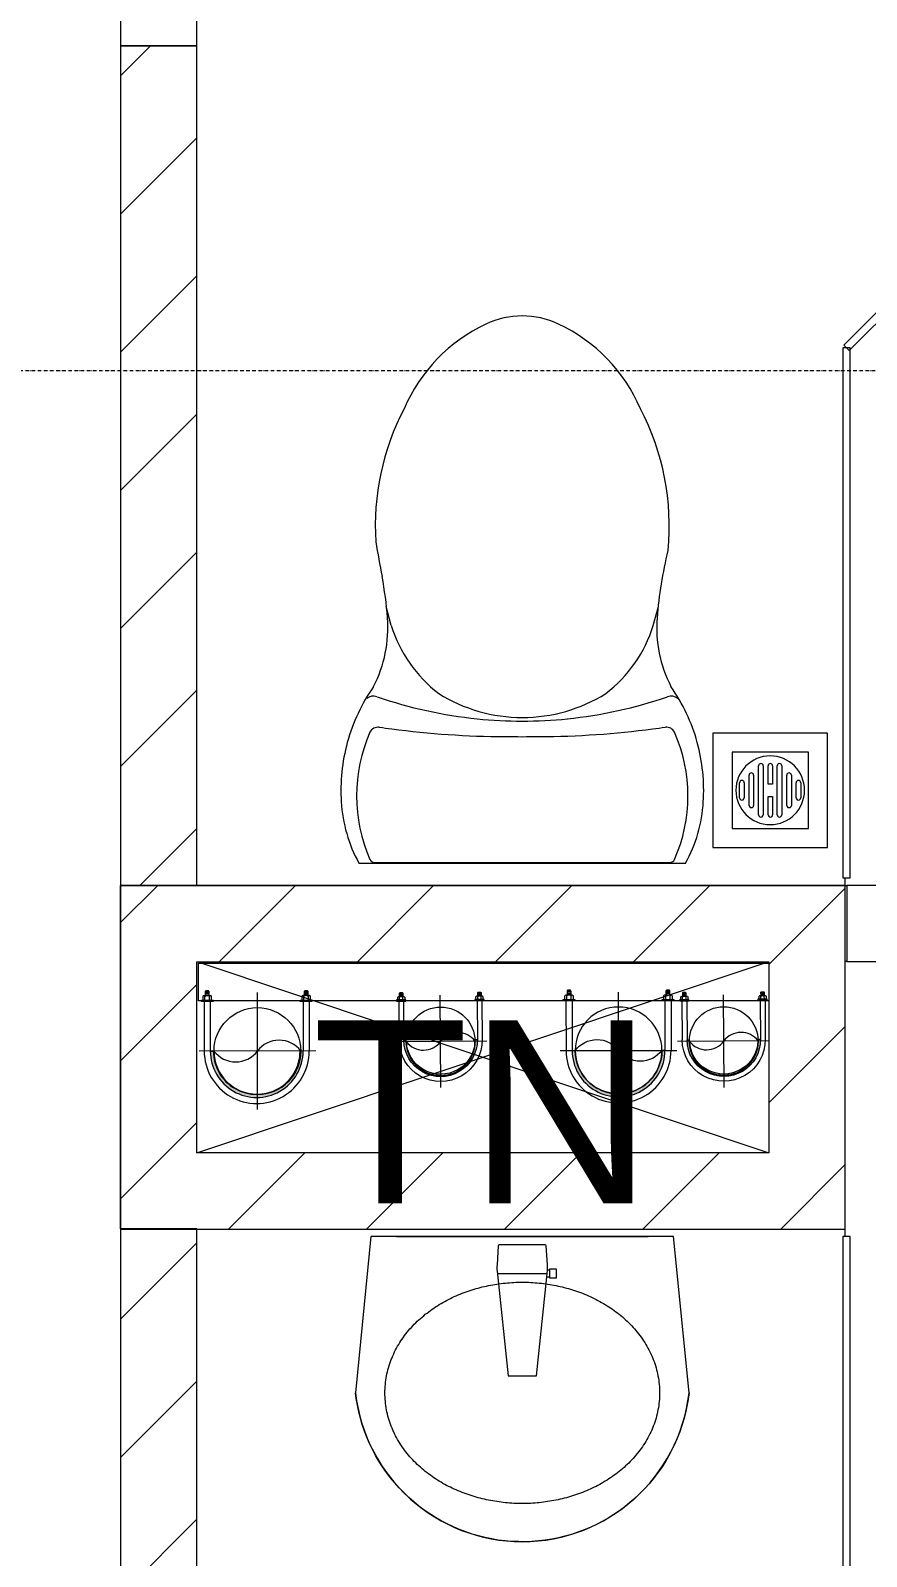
# Model space of a CAD drawing. Header units: millimetres. Extents: x 962 to 239635, y -15958 to 82755.
# Drawn here: x 125685 to 126781, y 30458 to 32457 of the extents above; entities that cross this region are included whole.
import ezdxf

# ---------------------------------------------------------------- set-up
doc = ezdxf.new("R2010")
doc.units = ezdxf.units.MM
doc.linetypes.add('Dash Dot 3_16_', pattern=[7.9375, 4.7625, -1.5875, 0, -1.5875])
doc.linetypes.add('IMPORT-CENTER _2_', pattern=[40.64, 25.4, -5.08, 5.08, -5.08])
for name, color, linetype, lineweight in [('0-1', 7, 'Continuous', 5), ('0-2', 250, 'Continuous', 9), ('A-ANNO-DIMS', 211, 'Continuous', 9), ('A-ANNO-DIMS-160', 211, 'Continuous', 9), ('A-DETL-GENF-1', 9, 'Continuous', 9), ('A-DOOR-1', 254, 'Continuous', 9), ('A-DOOR-2', 9, 'Continuous', 9), ('A-FLOR-2', 9, 'Continuous', 9), ('A-GLAZ-CURT-1', 254, 'Continuous', 9), ('A-GLAZ-CURT-2', 9, 'Continuous', 9), ('A-WALL-1', 253, 'Continuous', 18), ('A-WALL-3', 113, 'Continuous', 18), ('A-WALL-PATT-1', 10, 'Continuous', 9), ('A-WALL-PATT-2', 111, 'Continuous', 9), ('G-ANNO-SYMB-1', 111, 'Dash Dot 3_16_', 18), ('G-ANNO-TEXT-1', 7, 'Continuous', 9), ('G-IMPT', 8, 'Continuous', 9), ('G-IMPT-2', 8, 'IMPORT-CENTER _2_', 9), ('M-EQPM', 50, 'Continuous', 9), ('M-EQPM-1', 254, 'Continuous', 9), ('P-SANR-FIXT-1', 254, 'Continuous', 9)]:
    doc.layers.add(name, color=color, linetype=linetype, lineweight=lineweight)
doc.styles.add('Arial_10', font='arial_0.ttf', dxfattribs={"height": 240})
doc.styles.add('UTM Avo', font='UTM Avo.ttf', dxfattribs={"width": 0.9, "height": 400})
doc.dimstyles.new('1_Dim_chi_tiet_2_5_1', dxfattribs={"dimscale": 304.8, "dimtxt": 399.720379, "dimasz": 0.629921, "dimexe": 0.524934, "dimexo": 0.0625, "dimgap": 0.052493, "dimtad": 1, "dimdec": 0, "dimrnd": 5, "dimzin": 0, "dimdsep": 46, "dimtxsty": 'UTM Avo', "dimblk1": 'OBLIQUE', "dimblk2": 'OBLIQUE', "dimsah": 1, "dimcen": 0.09, "dimdle": 0.524934, "dimazin": 0, "dimtfac": 1, "dimtdec": 4, "dimtix": 1, "dimtmove": 0, "dimatfit": 3, "dimfxl": 1.049869, "dimfxlon": 1, "dimtvp": 1, "dimtolj": 1, "dimtzin": 0, "dimarcsym": 2})
pattern_1 = [(45, (0, 0), (-90.50967, 90.50967), [])]
pattern_2 = [(45, (61750.9, 0), (-90.50967, 90.50967), [])]

# ---------------------------------------------------------------- blocks, each defined once
blk = doc.blocks.new('DOOR_CW_01 CANH MO-PANEL KINH - DIG_02-800x2200-CỬA NHÔM KÍNH-V2-TKCS_MB TẦNG 2')
at = {"layer": 'A-DETL-GENF-1'}
for p, q in [((-347, 772), (-307, 772)), ((-347, 652), (-347, 772)), ((-307, 772), (-307, 652)), ((-349, 720.5), (-388, 720.5)), ((-349, 731.8), (-347, 731.8)), ((-349, 692.2), (-349, 731.8)), ((-347, 692.2), (-347, 731.8)), ((-307, 692.2), (-307, 731.8)), ((-305, 731.8), (-307, 731.8)), ((-305, 692.2), (-305, 731.8)), ((-305, 720.5), (-266, 720.5)), ((-392, 637), (-392, 716.5)), ((-349, 703.5), (-380, 703.5)), ((-305, 703.5), (-274, 703.5)), ((-262, 637), (-262, 716.5)), ((-384, 699.5), (-384, 637)), ((-347, 692.2), (-349, 692.2)), ((-307, 692.2), (-305, 692.2)), ((-270, 699.5), (-270, 637)), ((-307, 652), (-347, 652)), ((-313, 652), (-341, 652)), ((-341, 652), (-341, 638)), ((-313, 638), (-313, 652)), ((-347, 638), (-341, 638)), ((-347, 638), (-347, 196)), ((-307, 638), (-313, 638)), ((-307, 196), (-307, 638)), ((-383.9, 611.2), (-377.3, 615.8)), ((-270.1, 611.2), (-276.7, 615.8)), ((-347, 196), (-341, 196)), ((-307, 182), (-347, 182)), ((-347, 182), (-347, 62)), ((-341, 196), (-341, 182)), ((-341, 182), (-313, 182)), ((-307, 196), (-313, 196)), ((-313, 182), (-313, 196)), ((-307, 62), (-307, 182)), ((-347, 62), (-307, 62))]:
    blk.add_line(p, q, dxfattribs=at)
blk.add_circle((-357, 60), 10, dxfattribs=at)
for centre, radius, start, end in [((-357, 60), 714, 360, 92), ((-388, 716.5), 4, 90, 180), ((-266, 716.5), 4, 0, 90), ((-380, 699.5), 4, 90, 180), ((-274, 699.5), 4, 0, 90), ((-347, 637), 45, 180, 215), ((-347, 637), 37, 180, 215), ((-307, 637), 37, 325, 0), ((-307, 637), 45, 325, 0)]:
    blk.add_arc(centre, radius, start, end, dxfattribs=at)
at = {"layer": 'A-DOOR-2'}
for p, q in [((-360, 50), (-400, 50)), ((-400, 50), (-400, -50)), ((-360, 0), (-360, 50)), ((-357, 50), (-332, 50)), ((400, 50), (360, 50)), ((360, 50), (360, 0)), ((400, -50), (400, 50)), ((-350, 0), (-360, 0)), ((-350, -50), (-350, 0)), ((360, 0), (350, 0)), ((350, 0), (350, -50)), ((-400, -50), (-350, -50)), ((350, -50), (400, -50))]:
    blk.add_line(p, q, dxfattribs=at)
blk = doc.blocks.new('TOILET - TOILET-348229-TKCS_MB TẦNG 2')
at = {"layer": 'P-SANR-FIXT-1'}
for p, q in [((214.2, -19.1), (-214.2, -19.1)), ((194, -19.9), (-194, -19.9)), ((-171.7, -330.3), (-178.6, -355.5)), ((171.7, -330.3), (178.6, -355.5))]:
    blk.add_line(p, q, dxfattribs=at)
for centre, radius, start, end in [((-46.1, -111.1), 191.6, 151.2809, 176.4513), ((-193.7, -26.4), 6.48, 92.3168, 156.2862), ((193.7, -26.4), 6.48, 23.7138, 87.6832), ((46.1, -111.1), 191.6, 3.5487, 28.7191), ((-9.8, -107.2), 207.3, 156.2862, 203.7138), ((9.8, -107.2), 207.3, 336.2862, 23.7138), ((1.9, -114.1), 239.7, 176.4513, 195.2961), ((-1.9, -114.1), 239.7, 344.7039, 3.5487), ((-4, -115.7), 233.6, 195.2961, 215.2147), ((4, -115.7), 233.6, 324.7853, 344.7039), ((-189.1, -185.5), 11.7, 205.4105, 277.5788), ((178.9, -2951.3), 2778.4, 97.2351, 97.5788), ((-14.3, -1400.4), 1215.6, 90.3974, 97.407), ((0, -3462.8), 3278, 89.6026, 90.3974), ((14.3, -1400.4), 1215.6, 82.593, 89.6026), ((-178.9, -2951.3), 2778.4, 82.4212, 82.7649), ((189.1, -185.5), 11.7, 262.4212, 334.5895), ((0.6, -792.1), 586.9, 95.8322, 108.9927), ((0, -416), 206.1, 90, 122.0732), ((0, -786.7), 581.5, 84.1678, 95.8322), ((0, -416), 206.1, 57.9268, 90), ((-0.6, -792.1), 586.9, 71.0073, 84.1678), ((-195, -224.1), 13.8, 230.6724, 288.9927), ((195, -224.1), 13.8, 251.0073, 309.3276), ((-343.5, -327.4), 167.3, 355.4559, 27.38), ((-0.4, -384), 179.5, 127.4036, 162.5964), ((0.4, -384), 179.5, 17.4036, 52.5964), ((343.5, -327.4), 167.3, 152.62, 184.5441), ((-719.2, -297.5), 544.3, 346.0536, 355.4559), ((719.2, -297.5), 544.3, 184.5441, 190.2879), ((-1948.3, -805.1), 2171.2, 9.681, 10.8949), ((137.1, -461.2), 329.8, 174.3487, 207.6878), ((-137.1, -461.2), 329.8, 332.3122, 3.6835), ((45.1, -528.6), 217.6, 203.2216, 244.7718), ((-45.1, -528.6), 217.6, 295.2282, 336.7784), ((0, -624.4), 111.7, 244.7718, 295.2282)]:
    blk.add_arc(centre, radius, start, end, dxfattribs=at)
blk = doc.blocks.new('bonruatreo - Chậu rửa-V4-TKCS_MB TẦNG 2')
at = {"layer": 'P-SANR-FIXT-1'}
for p, q in [((-218.6, 205), (-198.4, 0)), ((198.4, 0), (218.6, 205)), ((-18.5, 182.5), (-32.2, 52.9)), ((18.5, 182.5), (-18.5, 182.5)), ((33, 45.4), (18.5, 182.5)), ((-35.6, 54.2), (-44.7, 54.2)), ((-44.7, 54.2), (-44.7, 42.8)), ((-44.7, 42.8), (-35.6, 42.8)), ((-35.6, 52.9), (-35.6, 54.2)), ((-32.2, 52.9), (-35.6, 52.9)), ((-35.6, 44.2), (-35.6, 52.9)), ((-35.6, 42.8), (-35.6, 44.2)), ((-35.6, 44.2), (-33.1, 44.2)), ((-32.2, 52.9), (-33.1, 44.2)), ((32.7, 48.5), (-32.7, 48.5)), ((-33, 37.3), (-31.4, 12.2)), ((31.4, 12.2), (33, 37.3)), ((-198.4, 0), (198.4, 0)), ((165, 0), (-165, 0)), ((-30.2, 11), (30.2, 11))]:
    blk.add_line(p, q, dxfattribs=at)
at = {"layer": 'P-SANR-FIXT-1', "flags": 128}
blk.add_lwpolyline([(-218.6, 205), (-217.4, 213.7), (-215.9, 222.4), (-214, 231), (-211.8, 239.5), (-209.3, 247.9), (-206.4, 256.2), (-203.2, 264.4), (-199.6, 272.5), (-195.8, 280.4), (-191.6, 288.1), (-187.1, 295.7), (-182.3, 303.1), (-177.3, 310.3), (-171.9, 317.3), (-166.3, 324.1), (-160.4, 330.6), (-154.2, 336.9), (-147.8, 342.9), (-141.2, 348.7), (-134.3, 354.2), (-127.3, 359.4), (-120, 364.4), (-112.5, 369), (-104.9, 373.4), (-97.1, 377.4), (-89.1, 381.2), (-81, 384.6), (-72.7, 387.6), (-64.4, 390.4), (-55.9, 392.8), (-47.3, 394.8), (-38.7, 396.6), (-30, 397.9), (-21.3, 399), (-12.5, 399.6), (-3.7, 400), (5.1, 399.9), (13.9, 399.6), (22.6, 398.8), (31.4, 397.8), (40.1, 396.3), (48.7, 394.5), (57.2, 392.4), (65.7, 390), (74, 387.2), (82.2, 384.1), (90.3, 380.6), (98.3, 376.8), (106.1, 372.7), (113.7, 368.3), (121.1, 363.6), (128.4, 358.7), (135.4, 353.4), (142.2, 347.8), (148.8, 342), (155.2, 335.9), (161.3, 329.6), (167.2, 323), (172.8, 316.2), (178.1, 309.2), (183.1, 302), (187.8, 294.6), (192.2, 287), (196.4, 279.2), (200.2, 271.3), (203.7, 263.2), (206.8, 255), (209.7, 246.6), (212.2, 238.2), (214.3, 229.7), (216.1, 221.1), (217.6, 212.4), (218.6, 205)], dxfattribs=at)
at = {"layer": 'P-SANR-FIXT-1'}
for centre, radius, start, end in [((0, 180), 220, 6.525, 173.475), ((5.5, 41.4), 38.7, 175.8543, 186.034), ((-5.5, 41.4), 38.7, 353.966, 6.034), ((-30.1, 12.3), 1.3, 183.5997, 268.7722), ((30.1, 12.3), 1.3, 271.2278, 356.4003)]:
    blk.add_arc(centre, radius, start, end, dxfattribs=at)
for points in [[(-180, 205), (-180, 212.4), (-178.6, 227.3), (-172.4, 248.8), (-162.5, 268.9), (-149.4, 287), (-133.8, 303), (-116.1, 316.6), (-96.9, 327.9), (-76.5, 336.8), (-55.2, 343.5), (-33.3, 347.9), (-11.2, 350.1), (11.1, 350.1), (33.3, 347.9), (55.2, 343.5), (76.5, 336.8), (96.9, 327.9), (116.1, 316.6), (133.8, 302.9), (149.5, 287), (162.5, 268.8), (172.4, 248.8), (178.6, 227.3), (180, 212.4), (180, 205)], [(180, 205), (180, 197.6), (178.6, 182.7), (172.4, 161.2), (162.5, 141.2), (149.5, 123), (133.8, 107.1), (116.1, 93.4), (96.9, 82.1), (76.5, 73.2), (55.2, 66.5), (33.3, 62.1), (11.1, 59.9), (-11.2, 59.9), (-33.3, 62.1), (-55.2, 66.5), (-76.5, 73.2), (-96.9, 82.1), (-116.1, 93.4), (-133.8, 107), (-149.4, 123), (-162.5, 141.1), (-172.4, 161.2), (-178.6, 182.7), (-180, 197.6), (-180, 205)]]:
    blk.add_open_spline(points, degree=3, dxfattribs=at)
blk = doc.blocks.new('THU NUOC - THU NUOC-461820-TKCS_MB TẦNG 2')
at = {"layer": 'M-EQPM-1'}
for p, q in [((-66.3, 70.6), (-66.3, -79.4)), ((83.7, 70.6), (-66.3, 70.6)), ((83.7, -79.4), (83.7, 70.6)), ((58.7, 45.6), (-41.3, 45.6)), ((-41.3, 45.6), (-41.3, -54.4)), ((58.7, -54.4), (58.7, 45.6)), ((-11, 23.3), (28.5, 23.3)), ((-1.1, 35.6), (18.5, 35.6)), ((18.5, 29.6), (-1.1, 29.6)), ((-23.3, 10.8), (40.9, 10.8)), ((40.9, 4.8), (-23.3, 4.8)), ((28.5, 17.3), (-11, 17.3)), ((-23.3, -1.2), (0.7, -1.2)), ((0.7, -7.2), (-23.3, -7.2)), ((-23.3, -13.6), (40.9, -13.6)), ((40.9, -19.6), (-23.3, -19.6)), ((0.7, -1.2), (0.7, -7.2)), ((16.7, -1.2), (40.9, -1.2)), ((16.7, -7.2), (16.7, -1.2)), ((40.9, -7.2), (16.7, -7.2)), ((-11, -26.1), (28.5, -26.1)), ((28.5, -32.1), (-11, -32.1)), ((-1.1, -38.5), (18.5, -38.5)), ((-41.3, -54.4), (58.7, -54.4)), ((18.5, -44.5), (-1.1, -44.5)), ((-66.3, -79.4), (83.7, -79.4))]:
    blk.add_line(p, q, dxfattribs=at)
for centre, radius, start, end in [((8.7, -4.4), 45, 0, 180), ((8.7, -4.4), 45, 0, 180), ((-11, 20.3), 3, 90, 270), ((-1.1, 32.6), 3, 90, 270), ((18.5, 32.6), 3, 270, 90), ((28.5, 20.3), 3, 270, 90), ((-23.3, 7.8), 3, 90, 270), ((40.9, 7.8), 3, 270, 90), ((8.7, -4.4), 45, 180, 360), ((8.7, -4.4), 45, 180, 360), ((-23.3, -4.2), 3, 90, 270), ((-23.3, -16.6), 3, 90, 270), ((40.9, -4.2), 3, 270, 90), ((40.9, -16.6), 3, 270, 90), ((-11, -29.1), 3, 90, 270), ((-1.1, -41.5), 3, 90, 270), ((18.5, -41.5), 3, 270, 90), ((28.5, -29.1), 3, 270, 90)]:
    blk.add_arc(centre, radius, start, end, dxfattribs=at)
blk = doc.blocks.new('System Panel - Glazed-579379-TKCS_MB TẦNG 2')
at = {"layer": 'A-GLAZ-CURT-2'}
for p, q in [((350.6, 5), (-350.6, 5)), ((-350.6, 5), (-350.6, -5)), ((350.6, -5), (350.6, 5)), ((-350.6, -5), (350.6, -5))]:
    blk.add_line(p, q, dxfattribs=at)
blk = doc.blocks.new('System Panel - Glazed-901199-TKCS_MB TẦNG 2')
at = {"layer": 'A-GLAZ-CURT-2'}
for p, q in [((347.1, 5), (-347.1, 5)), ((-347.1, 5), (-347.1, -5)), ((347.1, -5), (347.1, 5)), ((-347.1, -5), (347.1, -5))]:
    blk.add_line(p, q, dxfattribs=at)
blk = doc.blocks.new('System Panel - Glazed-901201-TKCS_MB TẦNG 2')
at = {"layer": 'A-GLAZ-CURT-2'}
for p, q in [((221.2, 5), (-221.2, 5)), ((-221.2, 5), (-221.2, -5)), ((221.2, -5), (221.2, 5)), ((-221.2, -5), (221.2, -5))]:
    blk.add_line(p, q, dxfattribs=at)
blk = doc.blocks.new('NCV_TKTC_TANG 2_rvt-1-TKCS_MB TẦNG 2')
at = {"layer": 'A-WALL-PATT-1'}
h = blk.add_hatch(dxfattribs=at)
h.set_pattern_fill('FP_1', color=256, style=0, pattern_type=2)
h.set_pattern_definition(pattern_1)
h.paths.add_polyline_path([(64152.6, 31336.9), (64152.6, 32436.9), (64052.6, 32436.9), (64052.6, 31336.9)])
h.paths.add_polyline_path([(64052.6, 33236.9), (64152.6, 33236.9), (64152.6, 33336.9), (64052.6, 33336.9)])
h = blk.add_hatch(dxfattribs=at)
h.set_pattern_fill('FP_1', color=256, style=0, pattern_type=2)
h.set_pattern_definition(pattern_1)
h.paths.add_polyline_path([(65786.7, 31236.9), (65852.6, 31236.9), (65852.6, 31336.9), (65004.6, 31336.9), (65004.6, 31236.9), (65585.2, 31236.9)])
h = blk.add_hatch(dxfattribs=at)
h.set_pattern_fill('FP_1', color=256, style=0, pattern_type=2)
h.set_pattern_definition(pattern_1)
h.paths.add_polyline_path([(64152.6, 28936.9), (64152.6, 30886.9), (64052.6, 30886.9), (64052.6, 28936.9)])
at = {"layer": 'A-FLOR-2'}
for p, q in [((64052.6, 30886.9), (64052.6, 31336.9)), ((64152.6, 31336.9), (64162.6, 31336.9)), ((64162.6, 31336.9), (65002.6, 31336.9)), ((65002.6, 31336.9), (65002.6, 31346.9)), ((65002.6, 31336.9), (65004.6, 31336.9)), ((65004.6, 31236.9), (65002.6, 31236.9)), ((65002.6, 30876.9), (65002.6, 30886.6))]:
    blk.add_line(p, q, dxfattribs=at)
at = {"layer": 'A-WALL-1'}
for p, q in [((64052.6, 32436.9), (64052.6, 31336.9)), ((64152.6, 32436.9), (64052.6, 32436.9)), ((64152.6, 31336.9), (64152.6, 32436.9)), ((64052.6, 31336.9), (64152.6, 31336.9)), ((65852.6, 31336.9), (65004.6, 31336.9)), ((65004.6, 31336.9), (65004.6, 31236.9)), ((65004.6, 31236.9), (65852.6, 31236.9)), ((64052.6, 30886.9), (64052.6, 28936.9)), ((64152.6, 30886.9), (64052.6, 30886.9)), ((64152.6, 28936.9), (64152.6, 30886.9))]:
    blk.add_line(p, q, dxfattribs=at)
at = {"layer": 'A-DOOR-1', "rotation": 269.9999999999989}
blk.add_blockref('DOOR_CW_01 CANH MO-PANEL KINH - DIG_02-800x2200-CỬA NHÔM KÍNH-V2-TKCS_MB TẦNG 2', (64102.6, 32836.9), dxfattribs=at)
at = {"layer": 'A-GLAZ-CURT-1'}
for name, p, rotation in [('System Panel - Glazed-579379-TKCS_MB TẦNG 2', (65252.1, 32289), 225), ('System Panel - Glazed-901199-TKCS_MB TẦNG 2', (65004.2, 31694), 269.9999999999993), ('System Panel - Glazed-901201-TKCS_MB TẦNG 2', (65004.2, 30655.8), 90)]:
    blk.add_blockref(name, p, dxfattribs=dict(at, rotation=rotation))
at = {"layer": 'M-EQPM-1', "rotation": 270.0000000000001}
blk.add_blockref('THU NUOC - THU NUOC-461820-TKCS_MB TẦNG 2', (64908.6, 31470.2), dxfattribs=at)
at = {"layer": 'P-SANR-FIXT-1', "rotation": 180}
for name, p in [('TOILET - TOILET-348229-TKCS_MB TẦNG 2', (64579.2, 31346.9)), ('bonruatreo - Chậu rửa-V4-TKCS_MB TẦNG 2', (64579.2, 30876.9))]:
    blk.add_blockref(name, p, dxfattribs=at)
blk = doc.blocks.new('TKTC_XREF_251221_MB TANG 2-7 - TKTC_XREF_260130_MB TANG 2-5_dwg_$cc-4746802-TKCS_MB TẦNG 2')
at = {"layer": 'G-IMPT-2'}
for p, q in [((0, -0.673), (0, 0.673)), ((-0.673, 0), (0.673, 0))]:
    blk.add_line(p, q, dxfattribs=at)
at = {"layer": 'M-EQPM'}
blk.add_circle((0, 0), 0.5, dxfattribs=at)
for centre, radius, start, end in [((0, 0), 0.5, 90, 270), ((0.188, 0.25), 0.313, 126.8699, 233.1301), ((-0.188, -0.25), 0.313, 306.8699, 53.1301)]:
    blk.add_arc(centre, radius, start, end, dxfattribs=at)
blk = doc.blocks.new('TKTC_XREF_251221_MB TANG 2-7 - TKTC_XREF_260130_MB TANG 2-5_dwg_CUM U_DN100-4746799-TKCS_MB TẦNG 2')
at = {"layer": 'G-IMPT'}
blk.add_hatch(color=256, dxfattribs=at).paths.add_polyline_path([(0, 61), (15.8, 58.9), (30.5, 52.8), (43.1, 43.1), (52.8, 30.5), (58.9, 15.8), (61, 0), (58.9, -15.8), (52.8, -30.5), (43.1, -43.1), (30.5, -52.8), (15.8, -58.9), (0, -61), (0, -57), (14.8, -55.1), (28.5, -49.4), (40.3, -40.3), (49.4, -28.5), (55.1, -14.8), (57, 0), (55.1, 14.8), (49.4, 28.5), (40.3, 40.3), (28.5, 49.4), (14.8, 55.1), (0, 57)])
for p, q in [((-79.1, 66.6), (-79.1, 63.4)), ((-76.6, 66.6), (-76.6, 63.4)), ((-74.6, 66.6), (-74.6, 63.4)), ((-72.7, 69.3), (-72.7, 60.7)), ((-66.9, 67.9), (-71.7, 67.9)), ((-66.9, 62.1), (-71.7, 62.1)), ((-65, 69), (0, 69)), ((-79.1, -63.4), (-79.1, -66.6)), ((-76.6, -63.4), (-76.6, -66.6)), ((-74.6, -63.4), (-74.6, -66.6)), ((-72.7, -60.7), (-72.7, -69.3)), ((-66.9, -62.1), (-71.7, -62.1)), ((-66.9, -67.9), (-71.7, -67.9)), ((-65, -69), (0, -69))]:
    blk.add_line(p, q, dxfattribs=at)
at = {"layer": 'G-IMPT', "flags": 128}
for points in [[(-72.7, 67.6), (-78.1, 67.6), (-78.1, 62.4), (-72.7, 62.4)], [(-71.7, 59.2), (-66.9, 59.2), (-66.9, 70.8), (-71.7, 70.8)], [(-66.9, 70.8), (-66.9, 72.7), (-65, 72.7), (-65, 57.3), (-66.9, 57.3), (-66.9, 59.2)], [(-65, 61), (0, 61), (0, 57)], [(-72.7, -62.4), (-78.1, -62.4), (-78.1, -67.6), (-72.7, -67.6)], [(-71.7, -70.8), (-66.9, -70.8), (-66.9, -59.2), (-71.7, -59.2)], [(-66.9, -59.2), (-66.9, -57.3), (-65, -57.3), (-65, -72.7), (-66.9, -72.7), (-66.9, -70.8)], [(-65, -61), (0, -61), (0, -57)]]:
    blk.add_lwpolyline(points, dxfattribs=at)
at = {"layer": 'G-IMPT'}
for centre, radius, start, end in [((-78.1, 66.6), 0.96, 90, 180), ((-78.1, 63.4), 0.96, 180, 270), ((-71.1, 69.3), 1.56, 112.6199, 247.3801), ((-67.9, 65), 4.8, 143.1301, 216.8699), ((-71.1, 60.7), 1.56, 112.6199, 247.3801), ((0, 0), 69, 270, 90), ((0, 0), 61, 270, 90), ((0, 0), 57, 270, 90), ((-78.1, -63.4), 0.96, 90, 180), ((-78.1, -66.6), 0.96, 180, 270), ((-71.1, -60.7), 1.56, 112.6199, 247.3801), ((-67.9, -65), 4.8, 143.1301, 216.8699), ((-71.1, -69.3), 1.56, 112.6199, 247.3801)]:
    blk.add_arc(centre, radius, start, end, dxfattribs=at)
blk = doc.blocks.new('TKTC_XREF_251221_MB TANG 2-7 - TKTC_XREF_260130_MB TANG 2-5_dwg_$cc-4746807-TKCS_MB TẦNG 2')
at = {"layer": 'G-IMPT-2'}
for p, q in [((0, -0.673), (0, 0.673)), ((-0.673, 0), (0.673, 0))]:
    blk.add_line(p, q, dxfattribs=at)
at = {"layer": 'M-EQPM'}
blk.add_circle((0, 0), 0.5, dxfattribs=at)
for centre, radius, start, end in [((0, 0), 0.5, 90, 270), ((0.188, 0.25), 0.313, 126.8699, 233.1301), ((-0.188, -0.25), 0.313, 306.8699, 53.1301)]:
    blk.add_arc(centre, radius, start, end, dxfattribs=at)
blk = doc.blocks.new('TKTC_XREF_251221_MB TANG 2-7 - TKTC_XREF_260130_MB TANG 2-5_dwg_CUM U_DN100-4746796-TKCS_MB TẦNG 2')
at = {"layer": 'G-IMPT'}
blk.add_hatch(color=256, dxfattribs=at).paths.add_polyline_path([(0, 61), (0, 57), (14.8, 55.1), (28.5, 49.4), (40.3, 40.3), (49.4, 28.5), (55.1, 14.8), (57, 0), (55.1, -14.8), (49.4, -28.5), (40.3, -40.3), (28.5, -49.4), (14.8, -55.1), (0, -57), (0, -61), (15.8, -58.9), (30.5, -52.8), (43.1, -43.1), (52.8, -30.5), (58.9, -15.8), (61, 0), (58.9, 15.8), (52.8, 30.5), (43.1, 43.1), (30.5, 52.8), (15.8, 58.9)])
for p, q in [((-79.1, 66.6), (-79.1, 63.4)), ((-76.6, 66.6), (-76.6, 63.4)), ((-74.6, 66.6), (-74.6, 63.4)), ((-72.7, 69.3), (-72.7, 60.7)), ((-66.9, 67.9), (-71.7, 67.9)), ((-66.9, 62.1), (-71.7, 62.1)), ((-65, 69), (0, 69)), ((-79.1, -63.4), (-79.1, -66.6)), ((-76.6, -63.4), (-76.6, -66.6)), ((-74.6, -63.4), (-74.6, -66.6)), ((-72.7, -60.7), (-72.7, -69.3)), ((-66.9, -62.1), (-71.7, -62.1)), ((-66.9, -67.9), (-71.7, -67.9)), ((-65, -69), (0, -69))]:
    blk.add_line(p, q, dxfattribs=at)
at = {"layer": 'G-IMPT', "flags": 128}
for points in [[(-72.7, 67.6), (-78.1, 67.6), (-78.1, 62.4), (-72.7, 62.4)], [(-71.7, 59.2), (-66.9, 59.2), (-66.9, 70.8), (-71.7, 70.8)], [(-66.9, 70.8), (-66.9, 72.7), (-65, 72.7), (-65, 57.3), (-66.9, 57.3), (-66.9, 59.2)], [(-65, 61), (0, 61), (0, 57)], [(-71.7, -70.8), (-66.9, -70.8), (-66.9, -59.2), (-71.7, -59.2)], [(-66.9, -59.2), (-66.9, -57.3), (-65, -57.3), (-65, -72.7), (-66.9, -72.7), (-66.9, -70.8)], [(-65, -61), (0, -61), (0, -57)], [(-72.7, -62.4), (-78.1, -62.4), (-78.1, -67.6), (-72.7, -67.6)]]:
    blk.add_lwpolyline(points, dxfattribs=at)
at = {"layer": 'G-IMPT'}
for centre, radius, start, end in [((-78.1, 66.6), 0.96, 90, 180), ((-78.1, 63.4), 0.96, 180, 270), ((-71.1, 69.3), 1.56, 112.6199, 247.3801), ((-67.9, 65), 4.8, 143.1301, 216.8699), ((-71.1, 60.7), 1.56, 112.6199, 247.3801), ((0, 0), 69, 270, 90), ((0, 0), 61, 270, 90), ((0, 0), 57, 270, 90), ((-71.1, -60.7), 1.56, 112.6199, 247.3801), ((-78.1, -63.4), 0.96, 90, 180), ((-78.1, -66.6), 0.96, 180, 270), ((-67.9, -65), 4.8, 143.1301, 216.8699), ((-71.1, -69.3), 1.56, 112.6199, 247.3801)]:
    blk.add_arc(centre, radius, start, end, dxfattribs=at)
blk = doc.blocks.new('TKTC_XREF_251221_MB TANG 2-7 - TKTC_XREF_260130_MB TANG 2-5_dwg_$cc-4746806-TKCS_MB TẦNG 2')
at = {"layer": 'G-IMPT-2'}
for p, q in [((0, -0.673), (0, 0.673)), ((-0.673, 0), (0.673, 0))]:
    blk.add_line(p, q, dxfattribs=at)
at = {"layer": 'M-EQPM'}
blk.add_circle((0, 0), 0.5, dxfattribs=at)
for centre, radius, start, end in [((0, 0), 0.5, 90, 270), ((0.188, 0.25), 0.313, 126.8699, 233.1301), ((-0.188, -0.25), 0.313, 306.8699, 53.1301)]:
    blk.add_arc(centre, radius, start, end, dxfattribs=at)
blk = doc.blocks.new('TKTC_XREF_251221_MB TANG 2-7 - TKTC_XREF_260130_MB TANG 2-5_dwg_$cc-V160-TKCS_MB TẦNG 2')
at = {"layer": 'G-IMPT-2'}
for p, q in [((0, -0.659), (0, 0.673)), ((-0.673, 0), (0.673, 0))]:
    blk.add_line(p, q, dxfattribs=at)
at = {"layer": 'M-EQPM'}
blk.add_circle((0, 0), 0.5, dxfattribs=at)
for centre, radius, start, end in [((0, 0), 0.5, 90, 270), ((0.188, 0.25), 0.313, 126.8699, 233.1301), ((-0.188, -0.25), 0.313, 306.8699, 53.1301)]:
    blk.add_arc(centre, radius, start, end, dxfattribs=at)
blk = doc.blocks.new('TKTC_XREF_251221_MB TANG 2-7 - TKTC_XREF_251221_MB TANG 2-7-2039446-TKCS_MB TẦNG 2')
at = {"layer": 'M-EQPM'}
for p, q in [((30502.1, 13948.8), (30502.4, 13997.9)), ((30502.4, 13997.9), (31250.1, 13997.9)), ((31250.1, 13948.8), (30502.1, 13948.8))]:
    blk.add_line(p, q, dxfattribs=at)
for name, p, xscale, yscale, zscale, rotation in [('TKTC_XREF_251221_MB TANG 2-7 - TKTC_XREF_260130_MB TANG 2-5_dwg_$cc-4746807-TKCS_MB TẦNG 2', (30579.4, 13882.9), 113.7150000000092, 113.7150000000092, 113.7150000000092, 90.04476088158539), ('TKTC_XREF_251221_MB TANG 2-7 - TKTC_XREF_260130_MB TANG 2-5_dwg_CUM U_DN100-4746796-TKCS_MB TẦNG 2', (30578.5, 13882.9), 0.9975000000000005, 0.9975000000000005, 0.9975000000000005, 270.0467435561337), ('TKTC_XREF_251221_MB TANG 2-7 - TKTC_XREF_260130_MB TANG 2-5_dwg_$cc-4746802-TKCS_MB TẦNG 2', (30819.6, 13895.5), 90.00000000005132, 90.00000000005132, 90.00000000005132, 90.41977899777609), ('TKTC_XREF_251221_MB TANG 2-7 - TKTC_XREF_260130_MB TANG 2-5_dwg_CUM U_DN100-4746796-TKCS_MB TẦNG 2', (31052.8, 13883.7), 0.9974999999999966, 0.9974999999999966, 0.9974999999999966, 270.0467435564909), ('TKTC_XREF_251221_MB TANG 2-7 - TKTC_XREF_260130_MB TANG 2-5_dwg_$cc-V160-TKCS_MB TẦNG 2', (31190.7, 13895.9), 90.00000000005132, 90.00000000005132, 90.00000000005132, 90.41977899777609)]:
    blk.add_blockref(name, p, dxfattribs=dict(xscale=xscale, yscale=yscale, zscale=zscale, rotation=rotation))
at = {"extrusion": (0, 0, -1)}
for name, p, xscale, yscale, zscale, rotation in [('TKTC_XREF_251221_MB TANG 2-7 - TKTC_XREF_260130_MB TANG 2-5_dwg_CUM U_DN100-4746799-TKCS_MB TẦNG 2', (-30819.6, 13897.4), 0.7894736842105256, 0.7894736842105256, -0.7894736842105254, 269.580221000629), ('TKTC_XREF_251221_MB TANG 2-7 - TKTC_XREF_260130_MB TANG 2-5_dwg_$cc-4746806-TKCS_MB TẦNG 2', (-31052.8, 13883.7), 113.7150000000092, 113.7150000000092, -113.7150000000092, 89.95325644590794), ('TKTC_XREF_251221_MB TANG 2-7 - TKTC_XREF_260130_MB TANG 2-5_dwg_CUM U_DN100-4746799-TKCS_MB TẦNG 2', (-31190.7, 13897.8), 0.7894736842105256, 0.7894736842105256, -0.7894736842105254, 269.580221000629)]:
    blk.add_blockref(name, p, dxfattribs=dict(at, xscale=xscale, yscale=yscale, zscale=zscale, rotation=rotation))
blk = doc.blocks.new('DIMBLOCK287-TKCS_MB TẦNG 2')
at = {"layer": 'A-ANNO-DIMS-160'}
for p, q in [((125630.1, 33496.9), (125630.1, 24576.9)), ((125950.1, 33336.9), (125470.1, 33336.9)), ((125630.1, 33336.9), (125950.1, 33336.9)), ((125950.1, 24736.9), (125470.1, 24736.9)), ((125630.1, 24736.9), (125950.1, 24736.9))]:
    blk.add_line(p, q, dxfattribs=at)
at = {"layer": 'A-ANNO-DIMS-160', "lineweight": 25}
for p, q in [((125630.1, 33336.9), (125534.1, 33432.9)), ((125630.1, 33336.9), (125726.1, 33240.9)), ((125630.1, 24736.9), (125534.1, 24832.9)), ((125630.1, 24736.9), (125726.1, 24640.9))]:
    blk.add_line(p, q, dxfattribs=at)
at = {"layer": 'A-ANNO-DIMS-160', "color": 0, "insert": (125110.5, 28489.2), "char_height": 400, "width": 1314.636, "attachment_point": 1, "rotation": 90, "line_spacing_factor": 1.110334, "style": 'UTM Avo'}
blk.add_mtext('8600', dxfattribs=at)
blk = doc.blocks.new('_Oblique')
at = {"color": 0, "linetype": 'ByBlock', "lineweight": -2}
blk.add_line((-0.5, -0.5), (0.5, 0.5), dxfattribs=at)

msp = doc.modelspace()

# ---------------------------------------------------------------- hatches: boundary and pattern name
at = {"layer": 'A-WALL-PATT-2'}
h = msp.add_hatch(dxfattribs=at)
h.set_pattern_fill('FP_1', color=256, style=0, pattern_type=2)
h.set_pattern_definition(pattern_2)
h.paths.add_polyline_path([(125803.5, 30986.5), (125903.5, 30986.5), (125903.5, 31336.9), (125803.5, 31336.9)])
h = msp.add_hatch(dxfattribs=at)
h.set_pattern_fill('FP_1', color=256, style=0, pattern_type=2)
h.set_pattern_definition(pattern_2)
h.paths.add_polyline_path([(126653.5, 31236.5), (126753.5, 31236.5), (126753.5, 31336.5), (125903.5, 31336.5), (125903.5, 31236.5), (126328.6, 31236.5)])
h = msp.add_hatch(dxfattribs=at)
h.set_pattern_fill('FP_1', color=256, style=0, pattern_type=2)
h.set_pattern_definition(pattern_2)
h.paths.add_polyline_path([(126753.5, 30986.5), (126753.5, 31236.5), (126653.5, 31236.5), (126653.5, 30986.5), (126731.6, 30986.5)])
h = msp.add_hatch(dxfattribs=at)
h.set_pattern_fill('FP_1', color=256, style=0, pattern_type=2)
h.set_pattern_definition(pattern_2)
h.paths.add_polyline_path([(126328.6, 30886.5), (126753.5, 30886.5), (126753.5, 30986.5), (125803.5, 30986.5), (125803.5, 30886.5), (125925.6, 30886.5)])

# ---------------------------------------------------------------- linework, layer by layer
at = {"layer": '0-2'}
for p, q in [((125903.5, 30986.5), (126652.6, 31236.6)), ((125904.8, 31236.5), (126653.5, 30986.5))]:
    msp.add_line(p, q, dxfattribs=at)
at = {"layer": 'A-WALL-3'}
for p, q in [((125903.5, 31336.9), (125803.5, 31336.9)), ((125803.5, 31336.9), (125803.5, 30886.5)), ((125903.5, 31336.5), (125903.5, 31336.9)), ((126753.5, 31336.5), (125903.5, 31336.5)), ((126753.5, 30886.5), (126753.5, 31336.5)), ((125903.5, 30986.5), (125903.5, 31236.5)), ((125903.5, 31236.5), (126653.5, 31236.5)), ((126653.5, 31236.5), (126653.5, 30986.5)), ((126653.5, 30986.5), (125903.5, 30986.5)), ((125803.5, 30886.5), (126753.5, 30886.5))]:
    msp.add_line(p, q, dxfattribs=at)
at = {"layer": 'G-ANNO-SYMB-1'}
msp.add_line((90498.7, 32011.5), (196677.7, 32011.5), dxfattribs=at)

# ---------------------------------------------------------------- block references
at = {"layer": '0-1'}
msp.add_blockref('NCV_TKTC_TANG 2_rvt-1-TKCS_MB TẦNG 2', (61750.9, 0), dxfattribs=at)
at = {"layer": 'M-EQPM'}
msp.add_blockref('TKTC_XREF_251221_MB TANG 2-7 - TKTC_XREF_251221_MB TANG 2-7-2039446-TKCS_MB TẦNG 2', (95403.5, 17236.9), dxfattribs=at)

# ---------------------------------------------------------------- texts
at = {"layer": 'G-ANNO-TEXT-1', "insert": (126278.2, 31040.2), "char_height": 240, "width": 603.2, "attachment_point": 5, "line_spacing_factor": 0.936439, "style": 'Arial_10'}
msp.add_mtext('\\pt79.9992,160.0008,240,319.9992,400.0008,480,559.9992,640.0008,720,799.9992,880.0008,960,1039.9992,1120.0008,1200,1279.9992,1360.0008,1440,1519.9992,1600.0008,1680,1759.9992,1840.0008,1920,1999.9992,2080.0008,2160,2239.9992,2320.0008,2400,2479.9992,2560.0008;TN', dxfattribs=at)

# ---------------------------------------------------------------- dimensions: what is measured, and where the dimension line sits
at = {"layer": 'A-ANNO-DIMS'}
dim = msp.add_linear_dim(base=(125630.1, 24736.9), p1=(125950.1, 33336.9), p2=(125950.1, 24736.9), angle=90, dimstyle='1_Dim_chi_tiet_2_5_1', override={"dimpost": '<>', "dimfxl": 8600}, dxfattribs=at)
dim.commit()
dim.dimension.update_dxf_attribs({"geometry": 'DIMBLOCK287-TKCS_MB TẦNG 2', "text_midpoint": (125407.1, 29036.9)})

doc.saveas('drawing.dxf')
